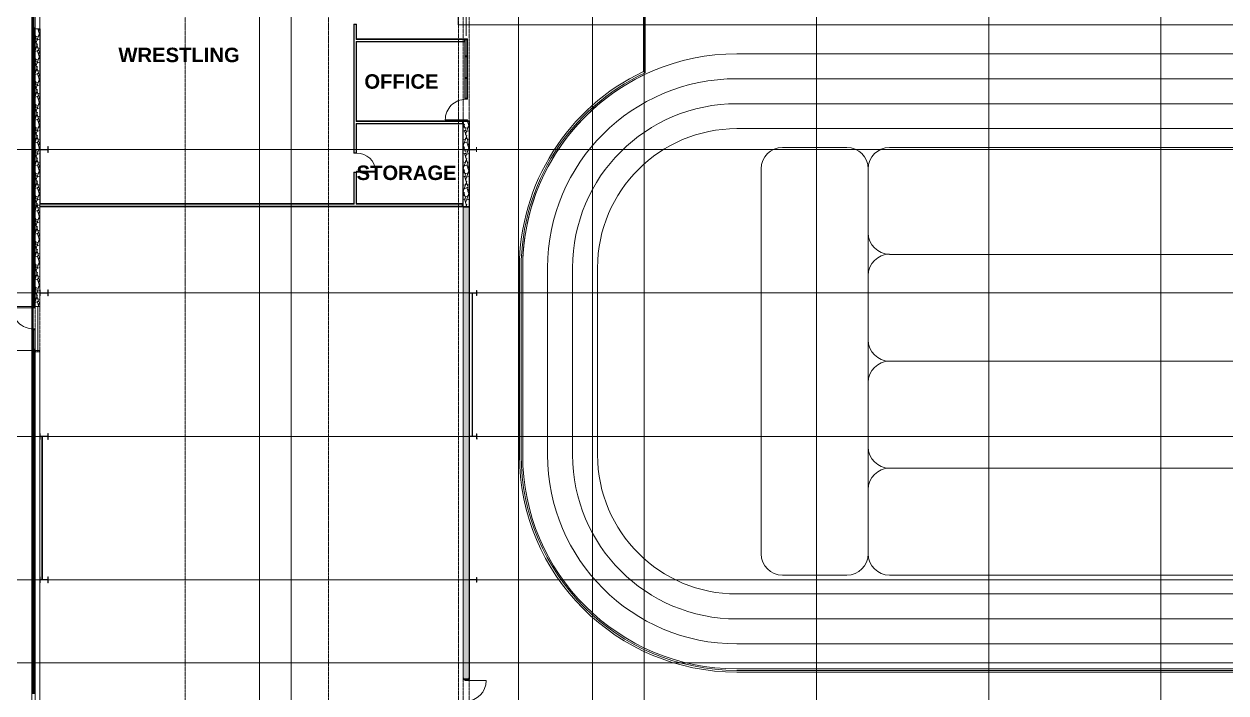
# Model space of a CAD drawing. Header units: inches. Extents: x 25369 to 33161, y -23509 to -20274.
# Drawn here: x 27972 to 29993, y -22299 to -21174 of the extents above; entities that cross this region are included whole.
import ezdxf

# ---------------------------------------------------------------- set-up
doc = ezdxf.new("R2010")
doc.units = ezdxf.units.IN
doc.header["$MEASUREMENT"] = 0
doc.linetypes.add('Grid Line 1_2_', pattern=[0.875, 0.5, -0.125, 0.125, -0.125])
for name, color, linetype, lineweight in [('A-AREA', 32, 'Continuous', 9), ('A-DOOR', 31, 'Continuous', 9), ('A-FLOR', 192, 'Continuous', 9), ('A-FLOR-HRAL', 11, 'Continuous', 9), ('A-FLOR-OTLN', 90, 'Continuous', 9), ('A-GLAZ-CURT', 52, 'Continuous', 9), ('A-GLAZ-CWMG', 51, 'Continuous', 9), ('A-WALL', 113, 'Continuous', 9), ('A-WALL-PATT', 111, 'Continuous', 25), ('C-TOPO', 7, 'Continuous', 9), ('Conc', 7, 'Continuous', 13), ('G-ANNO-SYMB', 111, 'Continuous', 9), ('I-WALL', 2, 'Continuous', 9), ('L-SITE-WALL', 31, 'Continuous', 9), ('M-AREA-IDEN', 171, 'Continuous', 9), ('S-BEAM', 12, 'Continuous', 9), ('S-COLS', 52, 'Continuous', 9), ('S-GRID', 1, 'Continuous', 9)]:
    doc.layers.add(name, color=color, linetype=linetype, lineweight=lineweight)
doc.styles.add('Arial_B', font='arialbd.ttf', dxfattribs={"height": 24.354149})
pattern_1 = [(45, (5929.126, 0), (-19.00703, 19.00703), []), (45, (5929.126, 28.8), (-19.00703, 19.00703), [])]
pattern_2 = [(0, (5929.126, 0), (61.44, 15.36), [2.534, -43.546, 2.534, -43.546, -245.76]), (0, (5929.126, 0), (61.44, 15.36), [-92.16, 2.534, -89.626, 2.534, -43.546, -107.52]), (0, (5929.126, 0), (61.44, 15.36), [-230.4, 2.534, -28.186, 2.534, -74.266]), (120, (5952.166, 7.68), (-44.02215, 45.528601), [2.534, -43.546, 2.534, -43.546, -245.76]), (120, (5952.166, 7.68), (-44.02215, 45.528601), [-92.16, 2.534, -89.626, 2.534, -43.546, -107.52]), (120, (5952.166, 7.68), (-44.02215, 45.528601), [-230.4, 2.534, -28.186, 2.534, -74.266]), (240, (5959.846, 38.4), (-17.41785, -60.888601), [2.534, -43.546, 2.534, -43.546, -245.76]), (240, (5959.846, 38.4), (-17.41785, -60.888601), [-92.16, 2.534, -89.626, 2.534, -43.546, -107.52]), (240, (5959.846, 38.4), (-17.41785, -60.888601), [-230.4, 2.534, -28.186, 2.534, -74.266])]
pattern_3 = [(161.57, (5930.086, 0.96), (-7.6802237, -0.0009796), [0, -54.643, 6.067, 0]), (18.43, (5928.166, 0.96), (-7.6802237, 0.0009796), [0, -54.643, 6.067, 0]), (108.43, (5930.086, 0.96), (3.8382953, -19.20136532), [18.211, -42.499]), (71.57, (5928.166, 0.96), (3.8382953, 19.20136532), [18.211, -42.499])]
pattern_4 = [(0, (5929.126, 0), (0, 24), []), (90, (5929.126, 0), (-24, 1e-15), [])]
pattern_5 = [(0, (5929.126, 0), (30.72, 7.68), [2.534, -20.506, 2.534, -20.506, -122.88]), (0, (5929.126, 0), (30.72, 7.68), [-46.08, 2.534, -43.546, 2.534, -20.506, -53.76]), (0, (5929.126, 0), (30.72, 7.68), [-115.2, 2.534, -12.826, 2.534, -35.866]), (120, (5940.646, 3.84), (-22.0110751, 22.7643004), [2.534, -20.506, 2.534, -20.506, -122.88]), (120, (5940.646, 3.84), (-22.0110751, 22.7643004), [-46.08, 2.534, -43.546, 2.534, -20.506, -53.76]), (120, (5940.646, 3.84), (-22.0110751, 22.7643004), [-115.2, 2.534, -12.826, 2.534, -35.866]), (240, (5944.486, 19.2), (-8.7089249, -30.4443004), [2.534, -20.506, 2.534, -20.506, -122.88]), (240, (5944.486, 19.2), (-8.7089249, -30.4443004), [-46.08, 2.534, -43.546, 2.534, -20.506, -53.76]), (240, (5944.486, 19.2), (-8.7089249, -30.4443004), [-115.2, 2.534, -12.826, 2.534, -35.866])]

# ---------------------------------------------------------------- blocks, each defined once
blk = doc.blocks.new('Struct_Xcel_Sports Complex_rvt-2-Overall Floor Plan')
at = {"layer": 'A-FLOR', "color": 8}
for p, q in [((22066.1, -21722.9), (22066.1, -21649.2)), ((22066.1, -21725.3), (22066.1, -21723.2))]:
    blk.add_line(p, q, dxfattribs=at)
at = {"layer": 'L-SITE-WALL', "color": 8}
for p, q in [((22058.1, -21649.4), (22058.1, -21182.1)), ((22058.1, -21686.6), (22058.1, -21651.4)), ((22066.1, -21649.2), (22066.1, -21722.9)), ((22058.1, -22298.4), (22058.1, -21722.7)), ((22066.1, -21723.2), (22066.1, -21725.3))]:
    blk.add_line(p, q, dxfattribs=at)
blk = doc.blocks.new('Girt_C - 8_D-1405485-Overall Floor Plan')
at = {"layer": 'S-BEAM', "color": 8}
for p, q in [((22061.6, -21725.3), (22061.6, -22336.6)), ((22061.7, -21725.3), (22061.8, -21725.3)), ((22061.8, -21725.3), (22069.5, -21725.3)), ((22069.5, -21725.3), (22069.5, -21725.3)), ((22069.6, -21862.6), (22069.6, -21725.3)), ((22069.6, -22103.8), (22069.6, -21872.6)), ((22069.6, -22336.6), (22069.6, -22113.8))]:
    blk.add_line(p, q, dxfattribs=at)
blk = doc.blocks.new('Rectangular Mullion - Exterior 2_ x 4_5_-1142339-Overall Floor Plan')
at = {"layer": 'A-GLAZ-CWMG', "color": 7, "lineweight": 13}
for p, q in [((-2, 3), (0, 3)), ((-2, -1.5), (-2, 3)), ((0, 3), (0, -1.5)), ((0, -1.5), (-2, -1.5))]:
    blk.add_line(p, q, dxfattribs=at)
blk = doc.blocks.new('Rectangular Mullion - Exterior 2_ x 4_5_-1146635-Overall Floor Plan')
at = {"layer": 'A-GLAZ-CWMG', "color": 7, "lineweight": 13}
for p, q in [((0, 3), (-2, 3)), ((-2, 3), (-2, -1.5)), ((0, -1.5), (0, 3)), ((-2, -1.5), (0, -1.5))]:
    blk.add_line(p, q, dxfattribs=at)
blk = doc.blocks.new('Top Rail Type - Top Rail_Internal_-939601-Overall Floor Plan')
at = {"layer": 'A-FLOR-HRAL', "color": 8}
for p, q in [((23084.4, -21253.7), (23084.4, -21157.7)), ((23087.4, -21255.7), (23087.4, -21157.7)), ((22875.9, -21898.8), (22875.9, -21583.8)), ((22878.9, -21898.8), (22878.9, -21583.8)), ((24222.8, -22261.3), (23241.4, -22261.3)), ((24222.8, -22264.3), (23241.4, -22264.3))]:
    blk.add_line(p, q, dxfattribs=at)
for centre, radius, start, end in [((23241.4, -21583.8), 365.5, 115.441, 180), ((23241.4, -21583.8), 362.5, 115.1373, 180), ((23241.4, -21898.8), 365.5, 180, 270), ((23241.4, -21898.8), 362.5, 180, 270)]:
    blk.add_arc(centre, radius, start, end, dxfattribs=at)
blk = doc.blocks.new('Girt_C - 8_D-1405510-Overall Floor Plan')
at = {"layer": 'S-BEAM', "color": 8}
for p, q in [((22061.6, -21143.7), (22061.6, -21182.1)), ((22069.6, -21182.1), (22069.6, -21148.8))]:
    blk.add_line(p, q, dxfattribs=at)
blk = doc.blocks.new('System Panel - INSULATED LOW-E GLAZING _SEE ELEVATIONS FOR U-FACTOR_ SHGC_ _ LT_-827433-Overall Floor Plan')
at = {"layer": 'A-GLAZ-CURT', "color": 7, "lineweight": 13}
for p, q in [((17.09375, -0.25), (-17.09375, -0.25)), ((-17.09375, -0.25), (-17.09375, -1.25)), ((-17.09375, -1.25), (17.09375, -1.25)), ((17.09375, -1.25), (17.09375, -0.25))]:
    blk.add_line(p, q, dxfattribs=at)
at = {"layer": 'A-GLAZ-CURT', "color": 10}
for p, q in [((-17.09375, -1.25), (-17.09375, -0.25)), ((17.09375, -0.25), (-17.09375, -0.25)), ((-17.09375, -1.25), (17.09375, -1.25)), ((17.09375, -0.25), (17.09375, -1.25))]:
    blk.add_line(p, q, dxfattribs=at)
blk = doc.blocks.new('Rectangular Mullion - Exterior 2_ x 4_5_-V80-Overall Floor Plan')
at = {"layer": 'A-GLAZ-CWMG', "color": 8}
for p, q in [((22057, -22300.4), (22057, -22334.6)), ((22061.5, -22300.4), (22061.5, -22334.6))]:
    blk.add_line(p, q, dxfattribs=at)
blk = doc.blocks.new('Door_Single_Storefront - one-1371407-Overall Floor Plan')
at = {"layer": 'A-DOOR', "color": 8}
blk.add_line((-17.21875, 34.4375), (-17.21875, 0), dxfattribs=at)
blk.add_arc((-17.21875, 0), 34.4375, 360, 90, dxfattribs=at)
blk = doc.blocks.new('System Panel - Interior Glazing-1576800-Overall Floor Plan')
at = {"layer": 'A-GLAZ-CURT', "color": 7, "lineweight": 13}
for p, q in [((16.71875, -0.5625), (-16.71875, -0.5625)), ((-16.71875, -0.5625), (-16.71875, -0.9375)), ((-16.71875, -0.9375), (16.71875, -0.9375)), ((16.71875, -0.9375), (16.71875, -0.5625))]:
    blk.add_line(p, q, dxfattribs=at)
blk = doc.blocks.new('System Panel - Interior Glazing-1220293-Overall Floor Plan')
at = {"layer": 'A-GLAZ-CURT', "color": 7, "lineweight": 13}
for p, q in [((17.21875, -0.5625), (-17.21875, -0.5625)), ((-17.21875, -0.5625), (-17.21875, -0.9375)), ((-17.21875, -0.9375), (17.21875, -0.9375)), ((17.21875, -0.9375), (17.21875, -0.5625))]:
    blk.add_line(p, q, dxfattribs=at)
blk = doc.blocks.new('Rectangular Mullion - Interior 1_75_ x 4_5_-1575586-Overall Floor Plan')
at = {"layer": 'A-GLAZ-CWMG', "color": 8}
for p, q in [((22784.1, -21229.1), (22784.1, -21263.6)), ((22788.6, -21229.1), (22788.6, -21263.6))]:
    blk.add_line(p, q, dxfattribs=at)
blk = doc.blocks.new('Rectangular Mullion - Interior 1_75_ x 4_5_-1575597-Overall Floor Plan')
at = {"layer": 'A-GLAZ-CWMG', "color": 7, "lineweight": 13}
for p, q in [((0, 3), (-1.75, 3)), ((-1.75, 3), (-1.75, -1.5)), ((0, -1.5), (0, 3)), ((-1.75, -1.5), (0, -1.5))]:
    blk.add_line(p, q, dxfattribs=at)
blk = doc.blocks.new('Rectangular Mullion - Interior 1_75_ x 4_5_-1575587-Overall Floor Plan')
at = {"layer": 'A-GLAZ-CWMG', "color": 7, "lineweight": 13}
for p, q in [((-0.875, 3), (0.875, 3)), ((-0.875, -1.5), (-0.875, 3)), ((0.875, 3), (0.875, -1.5)), ((0.875, -1.5), (-0.875, -1.5))]:
    blk.add_line(p, q, dxfattribs=at)
blk = doc.blocks.new('Rectangular Mullion - Interior 1_75_ x 4_5_-1220297-Overall Floor Plan')
at = {"layer": 'A-GLAZ-CWMG', "color": 7, "lineweight": 13}
for p, q in [((-1.75, 3), (0, 3)), ((-1.75, -1.5), (-1.75, 3)), ((0, 3), (0, -1.5)), ((0, -1.5), (-1.75, -1.5))]:
    blk.add_line(p, q, dxfattribs=at)
blk = doc.blocks.new('Door_Single_Storefront - one-1371400-Overall Floor Plan')
at = {"layer": 'A-DOOR', "color": 8}
blk.add_line((-17.59375, -35.1875), (-17.59375, 0), dxfattribs=at)
blk.add_arc((-17.59375, 0), 35.1875, 270, 0, dxfattribs=at)
blk = doc.blocks.new('System Panel - INSULATED LOW-E GLAZING _SEE ELEVATIONS FOR U-FACTOR_ SHGC_ _ LT_-1354328-Overall Floor Plan')
at = {"layer": 'A-GLAZ-CURT', "color": 7, "lineweight": 13}
for p, q in [((16.03125, 1.25), (-16.03125, 1.25)), ((-16.03125, 1.25), (-16.03125, 0.25)), ((-16.03125, 0.25), (16.03125, 0.25)), ((16.03125, 0.25), (16.03125, 1.25))]:
    blk.add_line(p, q, dxfattribs=at)
at = {"layer": 'A-GLAZ-CURT', "color": 10}
for p, q in [((-16.03125, 0.25), (-16.03125, 1.25)), ((16.03125, 1.25), (-16.03125, 1.25)), ((-16.03125, 0.25), (16.03125, 0.25)), ((16.03125, 1.25), (16.03125, 0.25))]:
    blk.add_line(p, q, dxfattribs=at)
blk = doc.blocks.new('Rectangular Mullion - Exterior 2_ x 4_5_-1354325-Overall Floor Plan')
at = {"layer": 'A-GLAZ-CWMG', "color": 8}
for p, q in [((22057, -21720.7), (22057, -21688.6)), ((22061.5, -21720.7), (22061.5, -21688.6))]:
    blk.add_line(p, q, dxfattribs=at)
blk = doc.blocks.new('Rectangular Mullion - Exterior 2_ x 4_5_-1212758-Overall Floor Plan')
at = {"layer": 'A-GLAZ-CWMG', "color": 7, "lineweight": 13}
for p, q in [((-2, 1.5), (0, 1.5)), ((-2, -3), (-2, 1.5)), ((0, 1.5), (0, -3)), ((0, -3), (-2, -3))]:
    blk.add_line(p, q, dxfattribs=at)
blk = doc.blocks.new('Rectangular Mullion - Exterior 2_ x 4_5_-1305178-Overall Floor Plan')
at = {"layer": 'A-GLAZ-CWMG', "color": 7, "lineweight": 13}
for p, q in [((0, 1.5), (-2, 1.5)), ((-2, 1.5), (-2, -3)), ((0, -3), (0, 1.5)), ((-2, -3), (0, -3))]:
    blk.add_line(p, q, dxfattribs=at)
blk = doc.blocks.new('Rectangular Mullion - Exterior 2_ x 4_5_-827470-Overall Floor Plan')
at = {"layer": 'A-GLAZ-CWMG', "color": 7, "lineweight": 13}
for p, q in [((-1, 1.5), (1, 1.5)), ((-1, -3), (-1, 1.5)), ((1, 1.5), (1, -3)), ((1, -3), (-1, -3))]:
    blk.add_line(p, q, dxfattribs=at)
blk = doc.blocks.new('Single-Flush - 32_ x 84_-489871-Overall Floor Plan')
at = {"layer": 'A-DOOR', "color": 7, "lineweight": 13}
for p, q in [((14, 2.4), (14, 34.4)), ((16, 34.4), (14, 34.4)), ((16, 2.4), (16, 34.4)), ((16, 2.4), (14, 2.4))]:
    blk.add_line(p, q, dxfattribs=at)
at = {"layer": 'A-DOOR', "color": 8}
blk.add_arc((16, 2.4), 32.1, 93.5759, 180, dxfattribs=at)
blk = doc.blocks.new('Round Bar - 1_-1251515-Overall Floor Plan')
at = {"layer": 'S-BEAM', "color": 8}
for p, q in [((22796.3, -21748.2), (22796.3, -21867.6)), ((22797.3, -21867.6), (22797.3, -21748.2))]:
    blk.add_line(p, q, dxfattribs=at)
for start_param, end_param in [(0, 3.141593), (3.141593, 6.283185)]:
    blk.add_ellipse((22796.8, -21867.6), major_axis=(0.5, 0), ratio=0.829527, start_param=start_param, end_param=end_param, dxfattribs=at)
blk = doc.blocks.new('Round Bar - 1_-1251605-Overall Floor Plan')
at = {"layer": 'S-BEAM', "color": 8}
for p, q in [((22796.3, -21626.3), (22796.3, -21749)), ((22797.3, -21749), (22797.3, -21626.3))]:
    blk.add_line(p, q, dxfattribs=at)
for start_param, end_param in [(0, 3.141593), (3.141593, 6.283185)]:
    blk.add_ellipse((22796.8, -21626.3), major_axis=(0.5, 0), ratio=0.836579, start_param=start_param, end_param=end_param, dxfattribs=at)
blk = doc.blocks.new('Round Bar - 1_-1267021-Overall Floor Plan')
at = {"layer": 'S-BEAM', "color": 8}
for p, q in [((22073.1, -21867.7), (22073.1, -21988.9)), ((22074.1, -21988.9), (22074.1, -21867.7))]:
    blk.add_line(p, q, dxfattribs=at)
for centre, start_param, end_param in [((22073.6, -21867.7), 0, 3.141593), ((22073.6, -21867.7), 3.141593, 6.283185), ((22073.6, -22108.8), 3.926991, 5.497787)]:
    blk.add_ellipse(centre, major_axis=(0.5, 0), ratio=0.507473, start_param=start_param, end_param=end_param, dxfattribs=at)
blk = doc.blocks.new('Round Bar - 1_-1267063-Overall Floor Plan')
at = {"layer": 'S-BEAM', "color": 8}
for p, q in [((22073.1, -21987.6), (22073.1, -22108.8)), ((22074.1, -22108.8), (22074.1, -21987.6))]:
    blk.add_line(p, q, dxfattribs=at)
for start_param, end_param in [(0, 3.141593), (3.141593, 6.283185)]:
    blk.add_ellipse((22073.6, -22108.8), major_axis=(0.5, 0), ratio=0.507473, start_param=start_param, end_param=end_param, dxfattribs=at)
blk = doc.blocks.new('System Panel - Interior Glazing-1619200-Overall Floor Plan')
at = {"layer": 'A-GLAZ-CURT', "color": 7, "lineweight": 13}
for p, q in [((13.34375, -0.5625), (-13.34375, -0.5625)), ((-13.34375, -0.5625), (-13.34375, -0.9375)), ((-13.34375, -0.9375), (13.34375, -0.9375)), ((13.34375, -0.9375), (13.34375, -0.5625))]:
    blk.add_line(p, q, dxfattribs=at)
blk = doc.blocks.new('Rectangular Mullion - Interior 1_75_ x 4_5_-1619198-Overall Floor Plan')
at = {"layer": 'A-GLAZ-CWMG', "color": 8}
for p, q in [((22784.1, -21203.8), (22784.1, -21227.4)), ((22788.6, -21200.7), (22788.6, -21227.4))]:
    blk.add_line(p, q, dxfattribs=at)
blk = doc.blocks.new('Rectangular Mullion - Interior 1_75_ x 4_5_-1220290-Overall Floor Plan')
at = {"layer": 'A-GLAZ-CWMG', "color": 7, "lineweight": 13}
for p, q in [((-0.875, 3), (0.875, 3)), ((-0.875, -1.5), (-0.875, 3)), ((0.875, 3), (0.875, -1.5)), ((0.875, -1.5), (-0.875, -1.5))]:
    blk.add_line(p, q, dxfattribs=at)
blk = doc.blocks.new('Rectangular Mullion - Exterior 2_ x 4_5_-V85-Overall Floor Plan')
at = {"layer": 'A-GLAZ-CWMG', "color": 8}
for p, q in [((22784.1, -21265.3), (22784.1, -21298.7)), ((22788.6, -21265.3), (22788.6, -21298.7))]:
    blk.add_line(p, q, dxfattribs=at)

msp = doc.modelspace()

# ---------------------------------------------------------------- hatches: boundary and pattern name
at = {"layer": 'A-WALL-PATT', "lineweight": 9}
h = msp.add_hatch(dxfattribs=at)
h.set_pattern_fill('FP_17', color=8, style=0, pattern_type=2)
h.set_pattern_definition(pattern_2)
h.paths.add_polyline_path([(28526.5, -21475.6), (28527.2, -21475.6), (28527.2, -21423.7), (28529, -21423.7), (28529, -21423.1), (28526.5, -21423.1)], flags=0)
h.paths.add_polyline_path([(28529, -21391.1), (28529, -21390.4), (28527.2, -21390.4), (28527.2, -21174.4), (28529, -21174.4), (28529, -21173.8), (28526.5, -21173.8), (28526.5, -21391.1)], flags=0)
h.paths.add_polyline_path([(28529, -21139.3), (28529, -21138.7), (28527.2, -21138.7), (28527.2, -20950.2), (28529, -20950.2), (28529, -20949.6), (28526.5, -20949.6), (28526.5, -21139.3)], flags=0)
h.paths.add_polyline_path([(28529, -20913.6), (28529, -20913), (28527.2, -20913), (28527.2, -20899.6), (28526.5, -20899.6), (28526.5, -20913.6)], flags=0)
h = msp.add_hatch(dxfattribs=at)
h.set_pattern_fill('FP_17', color=8, style=0, pattern_type=2)
h.set_pattern_definition(pattern_2)
h.paths.add_polyline_path([(28531.4, -21475.6), (28531.4, -21423.1), (28529, -21423.1), (28529, -21423.7), (28530.8, -21423.7), (28530.8, -21475.6)], flags=0)
h.paths.add_polyline_path([(28529, -21391.1), (28531.4, -21391.1), (28531.4, -21341.2), (28530.8, -21341.2), (28530.8, -21390.4), (28529, -21390.4)], flags=0)
h.paths.add_polyline_path([(28531.4, -21337.6), (28531.4, -21203.2), (28530.8, -21203.2), (28530.8, -21337.6)], flags=0)
h.paths.add_polyline_path([(28530.8, -21199.6), (28531.4, -21199.6), (28531.4, -21173.8), (28529, -21173.8), (28529, -21174.4), (28530.8, -21174.4), (28530.8, -21174.8)], flags=0)
h.paths.add_polyline_path([(28531.4, -21139.3), (28531.4, -21134.6), (28530.8, -21134.6), (28530.8, -21138.7), (28529, -21138.7), (28529, -21139.3)], flags=0)
h.paths.add_polyline_path([(28531.4, -21130.9), (28531.4, -20949.6), (28529, -20949.6), (28529, -20950.2), (28530.8, -20950.2), (28530.8, -21130.9)], flags=0)
h.paths.add_polyline_path([(28529, -20913.6), (28531.4, -20913.6), (28531.4, -20899.6), (28530.8, -20899.6), (28530.8, -20913), (28529, -20913)], flags=0)
h = msp.add_hatch(dxfattribs=at)
h.set_pattern_fill('FP_21', color=8, style=0, pattern_type=2)
h.set_pattern_definition(pattern_4)
h.paths.add_polyline_path([(27989.3, -21478.6), (27990.3, -21478.6), (27990.3, -21182.1), (27989.3, -21182.1), (27989.3, -21465.3)], flags=0)
h = msp.add_hatch(dxfattribs=at)
h.set_pattern_fill('FP_20', color=8, style=0, pattern_type=2)
h.set_pattern_definition(pattern_5)
h.paths.add_polyline_path([(27990.3, -21478.6), (27990.8, -21478.6), (27990.8, -21182.1), (27990.3, -21182.1), (27990.3, -21465.3)], flags=0)
h = msp.add_hatch(dxfattribs=at)
h.set_pattern_fill('FP_18', color=8, style=0, pattern_type=2)
h.set_pattern_definition(pattern_3)
h.paths.add_polyline_path([(27998.8, -21478.6), (27998.8, -21182.1), (27990.8, -21182.1), (27990.8, -21478.6), (27994.2, -21478.6)], flags=0)
h = msp.add_hatch(dxfattribs=at)
h.set_pattern_fill('FP_17', color=8, style=0, pattern_type=2)
h.set_pattern_definition(pattern_2)
h.paths.add_polyline_path([(28712.6, -21199.6), (28713.3, -21199.6), (28713.3, -21198.9), (28531.4, -21198.9), (28531.4, -21199.6), (28643.5, -21199.6)], flags=0)
h = msp.add_hatch(dxfattribs=at)
h.set_pattern_fill('FP_17', color=8, style=0, pattern_type=2)
h.set_pattern_definition(pattern_2)
h.paths.add_polyline_path([(28531.4, -21203.8), (28713.3, -21203.8), (28713.3, -21199.6), (28712.6, -21199.6), (28712.6, -21203.2), (28531.4, -21203.2)], flags=0)
h = msp.add_hatch(dxfattribs=at)
h.set_pattern_fill('FP_17', color=8, style=0, pattern_type=2)
h.set_pattern_definition(pattern_2)
h.paths.add_polyline_path([(28709.1, -21337.6), (28709.8, -21337.6), (28709.8, -21336.9), (28531.4, -21336.9), (28531.4, -21337.6), (28643.5, -21337.6)], flags=0)
h = msp.add_hatch(dxfattribs=at)
h.set_pattern_fill('FP_17', color=8, style=0, pattern_type=2)
h.set_pattern_definition(pattern_2)
h.paths.add_polyline_path([(28531.4, -21341.8), (28709.8, -21341.8), (28709.8, -21337.6), (28709.1, -21337.6), (28709.1, -21341.2), (28531.4, -21341.2)], flags=0)
h = msp.add_hatch(dxfattribs=at)
h.set_pattern_fill('FP_18', color=8, style=0, pattern_type=2)
h.set_pattern_definition(pattern_3)
h.paths.add_polyline_path([(28720.5, -21480.7), (28720.5, -21337.7), (28710.5, -21337.7), (28710.5, -21480.7)], flags=0)
h = msp.add_hatch(dxfattribs=at)
h.set_pattern_fill('FP_21', color=8, style=0, pattern_type=2)
h.set_pattern_definition(pattern_4)
h.paths.add_polyline_path([(27990.3, -21649.2), (27990.3, -21478.6), (27989.3, -21478.6), (27989.3, -21649.2)], flags=0)
h = msp.add_hatch(dxfattribs=at)
h.set_pattern_fill('FP_20', color=8, style=0, pattern_type=2)
h.set_pattern_definition(pattern_5)
h.paths.add_polyline_path([(27990.8, -21649.2), (27990.8, -21478.6), (27990.3, -21478.6), (27990.3, -21649.2)], flags=0)
h = msp.add_hatch(dxfattribs=at)
h.set_pattern_fill('FP_18', color=8, style=0, pattern_type=2)
h.set_pattern_definition(pattern_3)
h.paths.add_polyline_path([(27998.8, -21649.2), (27998.8, -21478.6), (27990.8, -21478.6), (27990.8, -21649.2)], flags=0)
h = msp.add_hatch(dxfattribs=at)
h.set_pattern_fill('FP_17', color=8, style=0, pattern_type=2)
h.set_pattern_definition(pattern_2)
h.paths.add_polyline_path([(28709.8, -21476.2), (28709.8, -21475.6), (28530.8, -21475.6), (28530.8, -21476.2), (28709.1, -21476.2)], flags=0)
h.paths.add_polyline_path([(28527.2, -21476.2), (28527.2, -21475.6), (27998.8, -21475.6), (27998.8, -21476.2), (28503.1, -21476.2)], flags=0)
h = msp.add_hatch(dxfattribs=at)
h.set_pattern_fill('FP_17', color=8, style=0, pattern_type=2)
h.set_pattern_definition(pattern_2)
h.paths.add_polyline_path([(28709.8, -21481.6), (28709.8, -21476.2), (28709.1, -21476.2), (28709.1, -21480.9), (27998.8, -21480.9), (27998.8, -21481.6), (28643.5, -21481.6)], flags=0)
h = msp.add_hatch(dxfattribs=at)
h.set_pattern_fill('FP_17', color=8, style=0, pattern_type=2)
h.set_pattern_definition(pattern_2)
h.paths.add_polyline_path([(28708.5, -21476.8), (28709.1, -21476.8), (28709.1, -21476.2), (28530.8, -21476.2), (28530.8, -21476.8), (28643.5, -21476.8)], flags=0)
h.paths.add_polyline_path([(28503.1, -21476.8), (28527.2, -21476.8), (28527.2, -21476.2), (27998.8, -21476.2), (27998.8, -21476.8), (28362.7, -21476.8)], flags=0)
h = msp.add_hatch(dxfattribs=at)
h.set_pattern_fill('FP_17', color=8, style=0, pattern_type=2)
h.set_pattern_definition(pattern_2)
h.paths.add_polyline_path([(28709.1, -21480.9), (28709.1, -21476.8), (28708.5, -21476.8), (28708.5, -21480.3), (27998.8, -21480.3), (27998.8, -21480.9), (28643.5, -21480.9)], flags=0)
h = msp.add_hatch(dxfattribs=at)
h.set_pattern_fill('FP_18', color=8, style=0, pattern_type=2)
h.set_pattern_definition(pattern_3)
h.paths.add_polyline_path([(28720.5, -22359.6), (28720.5, -22350.9), (28710.5, -22350.9), (28710.5, -22359.6), (28713.6, -22359.6)], flags=0)
h.paths.add_polyline_path([(28720.5, -22275.8), (28720.5, -21482.2), (28710.5, -21482.2), (28710.5, -22275.8)], flags=0)
at = {"layer": 'S-COLS'}
h = msp.add_hatch(dxfattribs=at)
h.set_pattern_fill('FP_15', color=8, style=0, pattern_type=2)
h.set_pattern_definition(pattern_1)
h.paths.add_polyline_path([(28012.3, -21390.1), (28012.8, -21390.1), (28012.8, -21380.1), (28012.3, -21380.1), (28012.3, -21384.2), (28012.1, -21384.7), (28011.6, -21384.9), (27999.9, -21384.9), (27999.4, -21384.7), (27999.2, -21384.2), (27999.2, -21380.1), (27998.8, -21380.1), (27998.8, -21390.1), (27999.2, -21390.1), (27999.2, -21385.9), (27999.4, -21385.4), (27999.9, -21385.2), (28011.6, -21385.2), (28012.1, -21385.4), (28012.3, -21385.9)], flags=0)
h = msp.add_hatch(dxfattribs=at)
h.set_pattern_fill('FP_15', color=8, style=0, pattern_type=2)
h.set_pattern_definition(pattern_1)
h.paths.add_polyline_path([(28732.6, -21389.1), (28733, -21389.1), (28733, -21381.1), (28732.6, -21381.1), (28732.6, -21384.2), (28732.4, -21384.7), (28731.9, -21384.9), (28721.6, -21384.9), (28721.2, -21384.7), (28721, -21384.2), (28721, -21381.1), (28720.5, -21381.1), (28720.5, -21389.1), (28721, -21389.1), (28721, -21385.9), (28721.2, -21385.4), (28721.6, -21385.2), (28731.9, -21385.2), (28732.4, -21385.4), (28732.6, -21385.9)], flags=0)
h = msp.add_hatch(dxfattribs=at)
h.set_pattern_fill('FP_15', color=8, style=0, pattern_type=2)
h.set_pattern_definition(pattern_1)
h.paths.add_polyline_path([(27990.8, -21725.3), (27991, -21725.2), (27991.2, -21724.9), (27991.4, -21723.2), (27998.1, -21723.2), (27998.5, -21725.2), (27998.8, -21725.3), (27998.8, -21722.9), (27990.8, -21722.9)], flags=0)
h = msp.add_hatch(dxfattribs=at)
h.set_pattern_fill('FP_15', color=8, style=0, pattern_type=2)
h.set_pattern_definition(pattern_1)
h.paths.add_polyline_path([(27999.2, -21872.6), (27999.2, -21868.4), (27999.4, -21867.9), (27999.9, -21867.7), (28002.3, -21867.6), (28002.4, -21867.5), (28002.8, -21867.4), (28003.2, -21867.6), (28003.3, -21867.7), (28011.8, -21867.8), (28012.1, -21867.9), (28012.3, -21868.4), (28012.3, -21872.6), (28012.8, -21872.6), (28012.8, -21862.6), (28012.3, -21862.6), (28012.3, -21866.7), (28012.1, -21867.2), (28011.6, -21867.4), (27999.9, -21867.4), (27999.4, -21867.2), (27999.2, -21866.7), (27999.2, -21862.6), (27998.8, -21862.6), (27998.8, -21872.6)], flags=0)
h = msp.add_hatch(dxfattribs=at)
h.set_pattern_fill('FP_15', color=8, style=0, pattern_type=2)
h.set_pattern_definition(pattern_1)
h.paths.add_polyline_path([(28733.3, -21871.6), (28733.3, -21863.6), (28732.8, -21863.6), (28732.8, -21866.7), (28732.6, -21867.2), (28732.1, -21867.4), (28726.4, -21867.5), (28726.4, -21867.7), (28732.1, -21867.7), (28732.6, -21867.9), (28732.8, -21868.4), (28732.8, -21871.6)], flags=0)
h.paths.add_polyline_path([(28720.5, -21871.6), (28721, -21871.6), (28721, -21868.4), (28721.2, -21867.9), (28721.6, -21867.7), (28725.4, -21867.6), (28725.4, -21867.4), (28721.6, -21867.4), (28721.2, -21867.2), (28721, -21866.7), (28721, -21863.6), (28720.5, -21863.6)], flags=0)
h = msp.add_hatch(dxfattribs=at)
h.set_pattern_fill('FP_15', color=8, style=0, pattern_type=2)
h.set_pattern_definition(pattern_1)
h.paths.add_polyline_path([(28012.3, -22113.8), (28012.8, -22113.8), (28012.8, -22103.8), (28012.3, -22103.8), (28012.3, -22108), (28012.1, -22108.5), (28011.6, -22108.7), (28003.3, -22108.7), (28003.2, -22108.9), (28003.2, -22108.9), (28011.8, -22109), (28012.1, -22109.1), (28012.3, -22109.6)], flags=0)
h.paths.add_polyline_path([(27999.2, -22113.8), (27999.2, -22109.6), (27999.4, -22109.1), (27999.9, -22108.9), (28002.3, -22108.9), (28002.3, -22108.7), (27999.9, -22108.7), (27999.4, -22108.5), (27999.2, -22108), (27999.2, -22103.8), (27998.8, -22103.8), (27998.8, -22113.8)], flags=0)
h = msp.add_hatch(dxfattribs=at)
h.set_pattern_fill('FP_15', color=8, style=0, pattern_type=2)
h.set_pattern_definition(pattern_1)
h.paths.add_polyline_path([(28733.3, -22112.8), (28733.3, -22104.8), (28732.8, -22104.8), (28732.8, -22108), (28732.6, -22108.5), (28732.1, -22108.7), (28721.6, -22108.7), (28721.2, -22108.5), (28721, -22108), (28721, -22104.8), (28720.5, -22104.8), (28720.5, -22112.8), (28721, -22112.8), (28721, -22109.6), (28721.2, -22109.1), (28721.6, -22108.9), (28732.1, -22108.9), (28732.6, -22109.1), (28732.8, -22109.6), (28732.8, -22112.8)], flags=0)
h = msp.add_hatch(dxfattribs=at)
h.set_pattern_fill('FP_15', color=8, style=0, pattern_type=2)
h.set_pattern_definition(pattern_1)
h.paths.add_polyline_path([(28720.5, -22276.6), (28720.5, -22273.7), (28720.2, -22273.8), (28720.1, -22274.1), (28719.8, -22276), (28711.3, -22276), (28710.8, -22273.8), (28710.5, -22273.7), (28710.5, -22276.6)], flags=0)

# ---------------------------------------------------------------- linework, layer by layer
at = {"layer": 'A-AREA', "color": 8}
msp.add_line((28715.7, -21193.4), (28715.7, -21135.1), dxfattribs=at)
at = {"layer": 'A-FLOR', "color": 8}
for p, q in [((29015, -21256.4), (29015, -21259.1)), ((28810.5, -21583.8), (28810.5, -21898.8)), ((29170.5, -22258.8), (30152.5, -22258.8))]:
    msp.add_line(p, q, dxfattribs=at)
for centre, start, end in [((29170.5, -21583.8), 115.5908, 180), ((29170.5, -21898.8), 180, 270)]:
    msp.add_arc(centre, 360, start, end, dxfattribs=at)
at = {"layer": 'A-FLOR-OTLN', "color": 8}
for p, q in [((29170.5, -21223.8), (30152.5, -21223.8)), ((29170.5, -21265.8), (30152.5, -21265.8)), ((29170.5, -21307.8), (30152.5, -21307.8)), ((29170.5, -21349.8), (30152.5, -21349.8)), ((29247.5, -21381.3), (29355.5, -21381.3)), ((29427.5, -21381.3), (30075.5, -21381.3)), ((29211.5, -22065.3), (29211.5, -21417.3)), ((29391.5, -21417.3), (29391.5, -22065.3)), ((29427.5, -21561.3), (30075.5, -21561.3)), ((28852.5, -21898.8), (28852.5, -21583.8)), ((28894.5, -21898.8), (28894.5, -21583.8)), ((28936.5, -21898.8), (28936.5, -21583.8)), ((29427.5, -21741.3), (30075.5, -21741.3)), ((29427.5, -21921.3), (30075.5, -21921.3)), ((29355.5, -22101.3), (29247.5, -22101.3)), ((30075.5, -22101.3), (29427.5, -22101.3)), ((30152.5, -22132.8), (29170.5, -22132.8)), ((30152.5, -22174.8), (29170.5, -22174.8)), ((30152.5, -22216.8), (29170.5, -22216.8))]:
    msp.add_line(p, q, dxfattribs=at)
for centre, radius, start, end in [((29170.5, -21583.8), 360, 90, 180), ((29170.5, -21583.8), 318, 90, 180), ((29170.5, -21583.8), 276, 90, 180), ((29170.5, -21583.8), 234, 90, 180), ((29247.5, -21417.3), 36, 90, 180), ((29355.5, -21417.3), 36, 0, 90), ((29427.5, -21417.3), 36, 90, 180), ((29427.5, -21525), 36, 180, 270), ((29427.5, -21597), 36, 90, 180), ((29427.5, -21705.1), 36, 180, 270), ((29427.5, -21777.1), 36, 90, 180), ((29427.5, -21885.2), 36, 180, 270), ((29170.5, -21898.8), 360, 180, 270), ((29170.5, -21898.8), 318, 180, 270), ((29170.5, -21898.8), 276, 180, 270), ((29170.5, -21898.8), 234, 180, 270), ((29427.5, -21957.2), 36, 90, 180), ((29247.5, -22065.3), 36, 180, 270), ((29355.5, -22065.3), 36, 270, 0), ((29427.5, -22065.3), 36, 180, 270)]:
    msp.add_arc(centre, radius, start, end, dxfattribs=at)
at = {"layer": 'A-WALL', "color": 7, "lineweight": 13}
for p, q in [((28530.8, -21174.4), (28527.2, -21174.4)), ((28527.2, -21174.4), (28527.2, -21390.4)), ((28530.8, -21199.6), (28530.8, -21174.4)), ((27999.5, -21182.1), (27987.5, -21182.1)), ((27987.5, -21182.1), (27987.5, -21649.2)), ((27987.8, -21182.1), (27987.8, -21649.2)), ((27989.3, -21182.1), (27989.3, -21649.2)), ((27990.3, -21182.1), (27990.3, -21649.2)), ((27990.8, -21182.1), (27990.8, -21649.2)), ((27998.8, -21182.1), (27998.8, -21649.2)), ((27999.5, -21475.6), (27999.5, -21182.1)), ((28530.8, -21199.6), (28712.6, -21199.6)), ((28712.6, -21203.2), (28530.8, -21203.2)), ((28530.8, -21337.6), (28530.8, -21203.2)), ((28712.6, -21199.6), (28712.6, -21203.2)), ((28530.8, -21337.6), (28709.1, -21337.6)), ((28709.1, -21341.2), (28709.1, -21337.6)), ((28720.5, -21337.7), (28710.5, -21337.7)), ((28710.5, -21337.7), (28710.5, -21480.7)), ((28720.5, -21337.7), (28720.5, -21480.7)), ((28530.8, -21390.4), (28530.8, -21341.2)), ((28530.8, -21341.2), (28709.1, -21341.2)), ((28527.2, -21390.4), (28530.8, -21390.4)), ((28530.8, -21423.7), (28527.2, -21423.7)), ((28527.2, -21423.7), (28527.2, -21476.8)), ((28530.8, -21476.8), (28530.8, -21423.7)), ((27990.3, -21478.6), (27989.3, -21478.6)), ((27998.8, -21478.6), (27990.8, -21478.6)), ((27998.8, -21475.6), (27999.5, -21475.6)), ((27998.8, -21476.2), (28527.2, -21476.2)), ((27998.8, -21476.8), (28527.2, -21476.8)), ((27998.8, -21480.3), (28708.5, -21480.3)), ((27998.8, -21480.9), (28709.1, -21480.9)), ((28530.8, -21476.2), (28709.1, -21476.2)), ((28530.8, -21476.8), (28708.5, -21476.8)), ((28708.5, -21476.8), (28708.5, -21480.3)), ((28709.1, -21480.9), (28709.1, -21476.2)), ((28710.5, -21480.7), (28720.5, -21480.7)), ((28720.5, -21482.2), (28710.5, -21482.2)), ((28720.5, -21482.2), (28720.5, -22275.8)), ((27987.5, -21649.2), (27998.8, -21649.2)), ((27987.6, -21723), (27987.6, -22298.3)), ((27989.2, -21723), (27987.6, -21723)), ((27989.2, -22298.3), (27989.2, -21723)), ((28710.5, -22275.8), (28720.5, -22275.8)), ((27987.6, -22298.3), (27989.2, -22298.3))]:
    msp.add_line(p, q, dxfattribs=at)
at = {"layer": 'C-TOPO', "color": 8}
for p, q in [((27912.4, -21649.2), (27987.3, -21649.2)), ((27987.3, -21649.2), (27912.4, -21649.2)), ((27987.3, -21649.2), (27987.3, -21649.4)), ((27987.3, -21649.4), (27987.3, -21649.2)), ((27987.3, -21651.4), (27987.3, -21686.6)), ((27987.3, -21686.6), (27987.3, -21651.4)), ((27987.3, -21722.9), (27912.4, -21722.9)), ((27912.4, -21722.9), (27987.3, -21722.9)), ((27987.3, -21722.7), (27987.3, -21722.9)), ((27987.3, -21722.9), (27987.3, -21722.7))]:
    msp.add_line(p, q, dxfattribs=at)
at = {"layer": 'Conc', "color": 8, "lineweight": 9}
for p, q in [((27912.4, -21649.2), (27987.3, -21649.2)), ((27912.4, -21722.9), (27987.3, -21722.9))]:
    msp.add_line(p, q, dxfattribs=at)
at = {"layer": 'G-ANNO-SYMB'}
for p, q in [((28368.3, -20694.3), (28368.3, -22908.8)), ((28421, -20695.6), (28421, -22910.1)), ((28701.8, -21175.3), (28701.8, -20943.1)), ((28803.3, -21006.8), (28803.3, -22912.6)), ((28928.1, -21010.1), (28928.1, -22915.8)), ((32512.7, -21175.3), (28701.8, -21175.3)), ((32512.7, -22248.8), (27933, -22248.8))]:
    msp.add_line(p, q, dxfattribs=at)
at = {"layer": 'I-WALL', "color": 7, "lineweight": 13}
for p, q in [((28526.5, -21173.8), (28526.5, -21391.1)), ((28531.4, -21173.8), (28526.5, -21173.8)), ((28531.4, -21198.9), (28531.4, -21173.8)), ((28713.3, -21198.9), (28531.4, -21198.9)), ((28531.4, -21203.8), (28713.3, -21203.8)), ((28531.4, -21336.9), (28531.4, -21203.8)), ((28713.3, -21203.8), (28713.3, -21198.9)), ((28721.3, -21336.9), (28531.4, -21336.9)), ((28709.8, -21336.9), (28709.8, -21481.4)), ((28709.8, -21341.8), (28709.8, -21336.9)), ((28721.3, -22276.6), (28721.3, -21336.9)), ((28531.4, -21391.1), (28531.4, -21341.8)), ((28531.4, -21341.8), (28709.8, -21341.8)), ((28526.5, -21391.1), (28531.4, -21391.1)), ((28526.5, -21423.1), (28526.5, -21475.6)), ((28531.4, -21423.1), (28526.5, -21423.1)), ((28531.4, -21475.6), (28531.4, -21423.1)), ((28526.5, -21475.6), (27999.5, -21475.6)), ((28709.8, -21475.6), (28531.4, -21475.6)), ((28709.8, -21481.6), (28709.8, -21475.6)), ((27998.8, -21481.6), (28709.8, -21481.6)), ((28709.8, -21481.4), (28721.3, -21481.4)), ((28710.5, -21481.4), (28710.5, -22276.6)), ((28710.5, -22276.6), (28721.3, -22276.6))]:
    msp.add_line(p, q, dxfattribs=at)
at = {"layer": 'L-SITE-WALL', "color": 8}
for p, q in [((27985.3, -22800.8), (27985.3, -20889.6)), ((27987.3, -21182.1), (27987.3, -21649.4)), ((27987.3, -21651.4), (27987.3, -21686.6)), ((27987.3, -21722.7), (27987.3, -22298.4))]:
    msp.add_line(p, q, dxfattribs=at)
at = {"layer": 'S-COLS', "color": 7, "lineweight": 13}
for p, q in [((27999.2, -21380.1), (27998.8, -21380.1)), ((27998.8, -21380.1), (27998.8, -21390.1)), ((27999.2, -21384.2), (27999.2, -21380.1)), ((28012.8, -21380.1), (28012.3, -21380.1)), ((28012.3, -21380.1), (28012.3, -21384.2)), ((28012.8, -21390.1), (28012.8, -21380.1)), ((27998.8, -21390.1), (27999.2, -21390.1)), ((27999.2, -21390.1), (27999.2, -21385.9)), ((28011.6, -21384.9), (27999.9, -21384.9)), ((27999.9, -21385.2), (28011.6, -21385.2)), ((28012.3, -21385.9), (28012.3, -21390.1)), ((28012.3, -21390.1), (28012.8, -21390.1)), ((28721, -21381.1), (28720.5, -21381.1)), ((28720.5, -21381.1), (28720.5, -21389.1)), ((28720.5, -21389.1), (28721, -21389.1)), ((28721, -21384.2), (28721, -21381.1)), ((28721, -21389.1), (28721, -21385.9)), ((28731.9, -21384.9), (28721.6, -21384.9)), ((28721.6, -21385.2), (28731.9, -21385.2)), ((28733, -21381.1), (28732.6, -21381.1)), ((28732.6, -21381.1), (28732.6, -21384.2)), ((28732.6, -21385.9), (28732.6, -21389.1)), ((28732.6, -21389.1), (28733, -21389.1)), ((28733, -21389.1), (28733, -21381.1)), ((27999.2, -21621.3), (27998.8, -21621.3)), ((27998.8, -21621.3), (27998.8, -21631.3)), ((27999.2, -21625.5), (27999.2, -21621.3)), ((28012.8, -21621.3), (28012.3, -21621.3)), ((28012.3, -21621.3), (28012.3, -21625.5)), ((28012.8, -21631.3), (28012.8, -21621.3)), ((28721, -21622.3), (28720.5, -21622.3)), ((28720.5, -21622.3), (28720.5, -21630.3)), ((28721, -21625.5), (28721, -21622.3)), ((28733.3, -21622.3), (28732.8, -21622.3)), ((28732.8, -21622.3), (28732.8, -21625.5)), ((28733.3, -21630.3), (28733.3, -21622.3)), ((27998.8, -21631.3), (27999.2, -21631.3)), ((27999.2, -21631.3), (27999.2, -21627.1)), ((28011.6, -21626.2), (27999.9, -21626.2)), ((27999.9, -21626.4), (28011.6, -21626.4)), ((28012.3, -21627.1), (28012.3, -21631.3)), ((28012.3, -21631.3), (28012.8, -21631.3)), ((28720.5, -21630.3), (28721, -21630.3)), ((28721, -21630.3), (28721, -21627.1)), ((28725.5, -21626.2), (28721.6, -21626.2)), ((28721.6, -21626.4), (28725.4, -21626.4)), ((28732.1, -21626.2), (28726.3, -21626.2)), ((28726.4, -21626.4), (28732.1, -21626.4)), ((28732.8, -21627.1), (28732.8, -21630.3)), ((28732.8, -21630.3), (28733.3, -21630.3)), ((27998.8, -21722.9), (27990.8, -21722.9)), ((27990.8, -21722.9), (27990.8, -21725.3)), ((27991.2, -21724.9), (27991.4, -21723.2)), ((27991.4, -21723.2), (27998.1, -21723.2)), ((27998.1, -21723.2), (27998.4, -21724.9)), ((27998.8, -21725.3), (27998.8, -21722.9)), ((27999.2, -21862.6), (27998.8, -21862.6)), ((27998.8, -21862.6), (27998.8, -21872.6)), ((27999.2, -21866.7), (27999.2, -21862.6)), ((28012.8, -21862.6), (28012.3, -21862.6)), ((28012.3, -21862.6), (28012.3, -21866.7)), ((28012.8, -21872.6), (28012.8, -21862.6)), ((28721, -21863.6), (28720.5, -21863.6)), ((28720.5, -21863.6), (28720.5, -21871.6)), ((28721, -21866.7), (28721, -21863.6)), ((28733.3, -21863.6), (28732.8, -21863.6)), ((28732.8, -21863.6), (28732.8, -21866.7)), ((28733.3, -21871.6), (28733.3, -21863.6)), ((27998.8, -21872.6), (27999.2, -21872.6)), ((27999.2, -21872.6), (27999.2, -21868.4)), ((28011.6, -21867.4), (27999.9, -21867.4)), ((27999.9, -21867.7), (28002.3, -21867.7)), ((28003.3, -21867.7), (28011.6, -21867.7)), ((28012.3, -21868.4), (28012.3, -21872.6)), ((28012.3, -21872.6), (28012.8, -21872.6)), ((28720.5, -21871.6), (28721, -21871.6)), ((28721, -21871.6), (28721, -21868.4)), ((28725.4, -21867.4), (28721.6, -21867.4)), ((28721.6, -21867.7), (28725.5, -21867.7)), ((28726.3, -21867.7), (28732.1, -21867.7)), ((28732.1, -21867.4), (28726.4, -21867.4)), ((28732.8, -21868.4), (28732.8, -21871.6)), ((28732.8, -21871.6), (28733.3, -21871.6)), ((27999.2, -22103.8), (27998.8, -22103.8)), ((27998.8, -22103.8), (27998.8, -22113.8)), ((27999.2, -22108), (27999.2, -22103.8)), ((28012.8, -22103.8), (28012.3, -22103.8)), ((28012.3, -22103.8), (28012.3, -22108)), ((28012.8, -22113.8), (28012.8, -22103.8)), ((28721, -22104.8), (28720.5, -22104.8)), ((28720.5, -22104.8), (28720.5, -22112.8)), ((28721, -22108), (28721, -22104.8)), ((28733.3, -22104.8), (28732.8, -22104.8)), ((28732.8, -22104.8), (28732.8, -22108)), ((28733.3, -22112.8), (28733.3, -22104.8)), ((27998.8, -22113.8), (27999.2, -22113.8)), ((27999.2, -22113.8), (27999.2, -22109.6)), ((28002.3, -22108.7), (27999.9, -22108.7)), ((27999.9, -22108.9), (28002.4, -22108.9)), ((28003.1, -22108.9), (28011.6, -22108.9)), ((28011.6, -22108.7), (28003.3, -22108.7)), ((28012.3, -22109.6), (28012.3, -22113.8)), ((28012.3, -22113.8), (28012.8, -22113.8)), ((28720.5, -22112.8), (28721, -22112.8)), ((28721, -22112.8), (28721, -22109.6)), ((28732.1, -22108.7), (28721.6, -22108.7)), ((28721.6, -22108.9), (28732.1, -22108.9)), ((28732.8, -22109.6), (28732.8, -22112.8)), ((28732.8, -22112.8), (28733.3, -22112.8)), ((28710.5, -22273.7), (28710.5, -22276.6)), ((28710.5, -22276.6), (28720.5, -22276.6)), ((28711.3, -22276), (28711, -22274.1)), ((28719.8, -22276), (28711.3, -22276)), ((28720.1, -22274.1), (28719.8, -22276)), ((28720.5, -22276.6), (28720.5, -22273.7))]:
    msp.add_line(p, q, dxfattribs=at)
for centre, radius, start, end in [((27999.9, -21384.2), 0.691, 180, 270), ((27999.9, -21385.9), 0.691, 90, 180), ((28011.6, -21384.2), 0.691, 270, 0), ((28011.6, -21385.9), 0.691, 0, 90), ((28721.6, -21384.2), 0.691, 180, 270), ((28721.6, -21385.9), 0.691, 90, 180), ((28731.9, -21384.2), 0.691, 270, 0), ((28731.9, -21385.9), 0.691, 0, 90), ((27999.9, -21625.5), 0.691, 180, 270), ((27999.9, -21627.1), 0.691, 90, 180), ((28011.6, -21625.5), 0.691, 270, 0), ((28011.6, -21627.1), 0.691, 0, 90), ((28721.6, -21625.5), 0.691, 180, 270), ((28721.6, -21627.1), 0.691, 90, 180), ((28732.1, -21625.5), 0.691, 270, 0), ((28732.1, -21627.1), 0.691, 0, 90), ((27990.8, -21724.9), 0.39, 270, 0), ((27998.8, -21724.9), 0.39, 180, 270), ((27999.9, -21866.7), 0.691, 180, 270), ((27999.9, -21868.4), 0.691, 90, 180), ((28011.6, -21866.7), 0.691, 270, 0), ((28011.6, -21868.4), 0.691, 0, 90), ((28721.6, -21866.7), 0.691, 180, 270), ((28721.6, -21868.4), 0.691, 90, 180), ((28732.1, -21866.7), 0.691, 270, 0), ((28732.1, -21868.4), 0.691, 0, 90), ((27999.9, -22108), 0.691, 180, 270), ((27999.9, -22109.6), 0.691, 90, 180), ((28011.6, -22108), 0.691, 270, 0), ((28011.6, -22109.6), 0.691, 0, 90), ((28721.6, -22108), 0.691, 180, 270), ((28721.6, -22109.6), 0.691, 90, 180), ((28732.1, -22108), 0.691, 270, 0), ((28732.1, -22109.6), 0.691, 0, 90), ((28710.5, -22274.1), 0.436, 360, 90), ((28720.5, -22274.1), 0.436, 90, 180)]:
    msp.add_arc(centre, radius, start, end, dxfattribs=at)
at = {"layer": 'S-GRID', "linetype": 'Grid Line 1_2_'}
for p, q in [((27998.8, -23155.1), (27998.8, -20370)), ((28243, -23155.1), (28243, -20370)), ((28484.3, -23155.1), (28484.3, -20370)), ((28710.5, -22389.6), (28710.5, -20370)), ((27990.8, -22996.3), (27990.8, -20466)), ((28702.5, -22389.6), (28702.5, -20550.1)), ((29015, -23095.8), (29015, -20550.1)), ((29304.5, -23095.8), (29304.5, -20550.1)), ((29594, -23095.8), (29594, -20550.1)), ((29883.5, -23095.8), (29883.5, -20550.1)), ((28710.5, -22389.6), (28710.5, -20646.1)), ((28720.5, -22389.6), (28720.5, -20646.1)), ((29015, -23413.2), (29015, -20902.4)), ((29304.5, -23413.2), (29304.5, -20902.4)), ((29594, -23413.2), (29594, -20902.4)), ((29883.5, -23413.2), (29883.5, -20902.4)), ((32356.5, -21385.1), (27400.5, -21385.1)), ((33026.6, -21385.1), (27857.1, -21385.1)), ((32356.5, -21626.3), (27400.5, -21626.3)), ((33026.6, -21626.3), (27857.1, -21626.3)), ((32356.5, -21867.6), (27400.5, -21867.6)), ((33026.6, -21867.6), (27857.1, -21867.6)), ((32356.5, -22108.8), (27400.5, -22108.8)), ((33026.6, -22108.8), (27857.1, -22108.8))]:
    msp.add_line(p, q, dxfattribs=at)

# ---------------------------------------------------------------- block references
at = {"color": 250, "lineweight": 5}
msp.add_blockref('Struct_Xcel_Sports Complex_rvt-2-Overall Floor Plan', (5929.1, 0), dxfattribs=at)
at = {"layer": 'A-DOOR', "color": 8}
for name, p, rotation in [('Door_Single_Storefront - one-1371407-Overall Floor Plan', (28714.8, -21317.7), 90), ('Door_Single_Storefront - one-1371400-Overall Floor Plan', (27987.6, -21669), 270), ('Door_Single_Storefront - one-1371407-Overall Floor Plan', (28714.8, -22295.8), 270)]:
    msp.add_blockref(name, p, dxfattribs=dict(at, rotation=rotation))
at = {"layer": 'A-DOOR', "color": 250, "rotation": 269.9999999999996}
msp.add_blockref('Single-Flush - 32_ x 84_-489871-Overall Floor Plan', (28529, -21407.1), dxfattribs=at)
at = {"layer": 'A-FLOR-HRAL', "color": 8}
msp.add_blockref('Top Rail Type - Top Rail_Internal_-939601-Overall Floor Plan', (5929.1, 0), dxfattribs=at)
at = {"layer": 'A-GLAZ-CURT', "color": 10}
for name, p, rotation in [('System Panel - INSULATED LOW-E GLAZING _SEE ELEVATIONS FOR U-FACTOR_ SHGC_ _ LT_-827433-Overall Floor Plan', (27987.6, -21163), 89.99999999996285), ('System Panel - INSULATED LOW-E GLAZING _SEE ELEVATIONS FOR U-FACTOR_ SHGC_ _ LT_-1354328-Overall Floor Plan', (27987.6, -21704.6), 270)]:
    msp.add_blockref(name, p, dxfattribs=dict(at, rotation=rotation))
at = {"layer": 'A-GLAZ-CURT', "color": 8, "rotation": 90}
for name, p in [('System Panel - Interior Glazing-1619200-Overall Floor Plan', (28714.8, -21214)), ('System Panel - Interior Glazing-1220293-Overall Floor Plan', (28714.8, -21246.3)), ('System Panel - Interior Glazing-1576800-Overall Floor Plan', (28714.8, -21282))]:
    msp.add_blockref(name, p, dxfattribs=at)
at = {"layer": 'A-GLAZ-CWMG', "color": 8}
for name, p in [('Rectangular Mullion - Exterior 2_ x 4_5_-V80-Overall Floor Plan', (5929.1, 1154.4)), ('Rectangular Mullion - Interior 1_75_ x 4_5_-1619198-Overall Floor Plan', (5929.1, 0)), ('Rectangular Mullion - Interior 1_75_ x 4_5_-1575586-Overall Floor Plan', (5929.1, 0)), ('Rectangular Mullion - Exterior 2_ x 4_5_-V85-Overall Floor Plan', (5929.1, 0)), ('Rectangular Mullion - Exterior 2_ x 4_5_-1354325-Overall Floor Plan', (5929.1, 0))]:
    msp.add_blockref(name, p, dxfattribs=at)
for name, p, rotation in [('Rectangular Mullion - Exterior 2_ x 4_5_-1146635-Overall Floor Plan', (27987.6, -21182.1), 269.9999999999629), ('Rectangular Mullion - Interior 1_75_ x 4_5_-1575597-Overall Floor Plan', (28714.8, -21336.7), 270), ('Rectangular Mullion - Exterior 2_ x 4_5_-1305178-Overall Floor Plan', (27987.6, -21649.4), 90)]:
    msp.add_blockref(name, p, dxfattribs=dict(at, rotation=rotation))
at = {"layer": 'A-GLAZ-CWMG', "color": 8, "extrusion": (0, 0, -1)}
for name, p, rotation in [('Rectangular Mullion - Interior 1_75_ x 4_5_-1220297-Overall Floor Plan', (-28714.8, -21198.9), 90), ('Rectangular Mullion - Interior 1_75_ x 4_5_-1220290-Overall Floor Plan', (-28714.8, -21228.2), 90), ('Rectangular Mullion - Interior 1_75_ x 4_5_-1575587-Overall Floor Plan', (-28714.8, -21264.4), 90), ('Rectangular Mullion - Interior 1_75_ x 4_5_-1575587-Overall Floor Plan', (-28714.8, -21299.6), 90), ('Rectangular Mullion - Exterior 2_ x 4_5_-827470-Overall Floor Plan', (-27987.6, -21687.6), 270), ('Rectangular Mullion - Exterior 2_ x 4_5_-1212758-Overall Floor Plan', (-27987.6, -21722.7), 270), ('Rectangular Mullion - Interior 1_75_ x 4_5_-1220297-Overall Floor Plan', (-28714.8, -22276.8), 90), ('Rectangular Mullion - Exterior 2_ x 4_5_-1142339-Overall Floor Plan', (-27987.6, -22298.4), 90.00000000003713)]:
    msp.add_blockref(name, p, dxfattribs=dict(at, rotation=rotation))
at = {"layer": 'S-BEAM', "color": 8}
for name in ['Girt_C - 8_D-1405510-Overall Floor Plan', 'Round Bar - 1_-1251605-Overall Floor Plan', 'Girt_C - 8_D-1405485-Overall Floor Plan', 'Round Bar - 1_-1251515-Overall Floor Plan', 'Round Bar - 1_-1267021-Overall Floor Plan', 'Round Bar - 1_-1267063-Overall Floor Plan']:
    msp.add_blockref(name, (5929.1, 0), dxfattribs=at)

# ---------------------------------------------------------------- texts
at = {"layer": 'M-AREA-IDEN', "char_height": 24.35, "attachment_point": 2, "line_spacing_factor": 0.938532, "style": 'Arial_B'}
for s, insert, width in [('WRESTLING', (28232.8, -21213.6), 236.736), ('OFFICE', (28606.7, -21258.3), 144.864), ('STORAGE', (28615.3, -21411.9), 194.4)]:
    msp.add_mtext(s, dxfattribs=dict(at, insert=insert, width=width))

doc.saveas('drawing.dxf')
